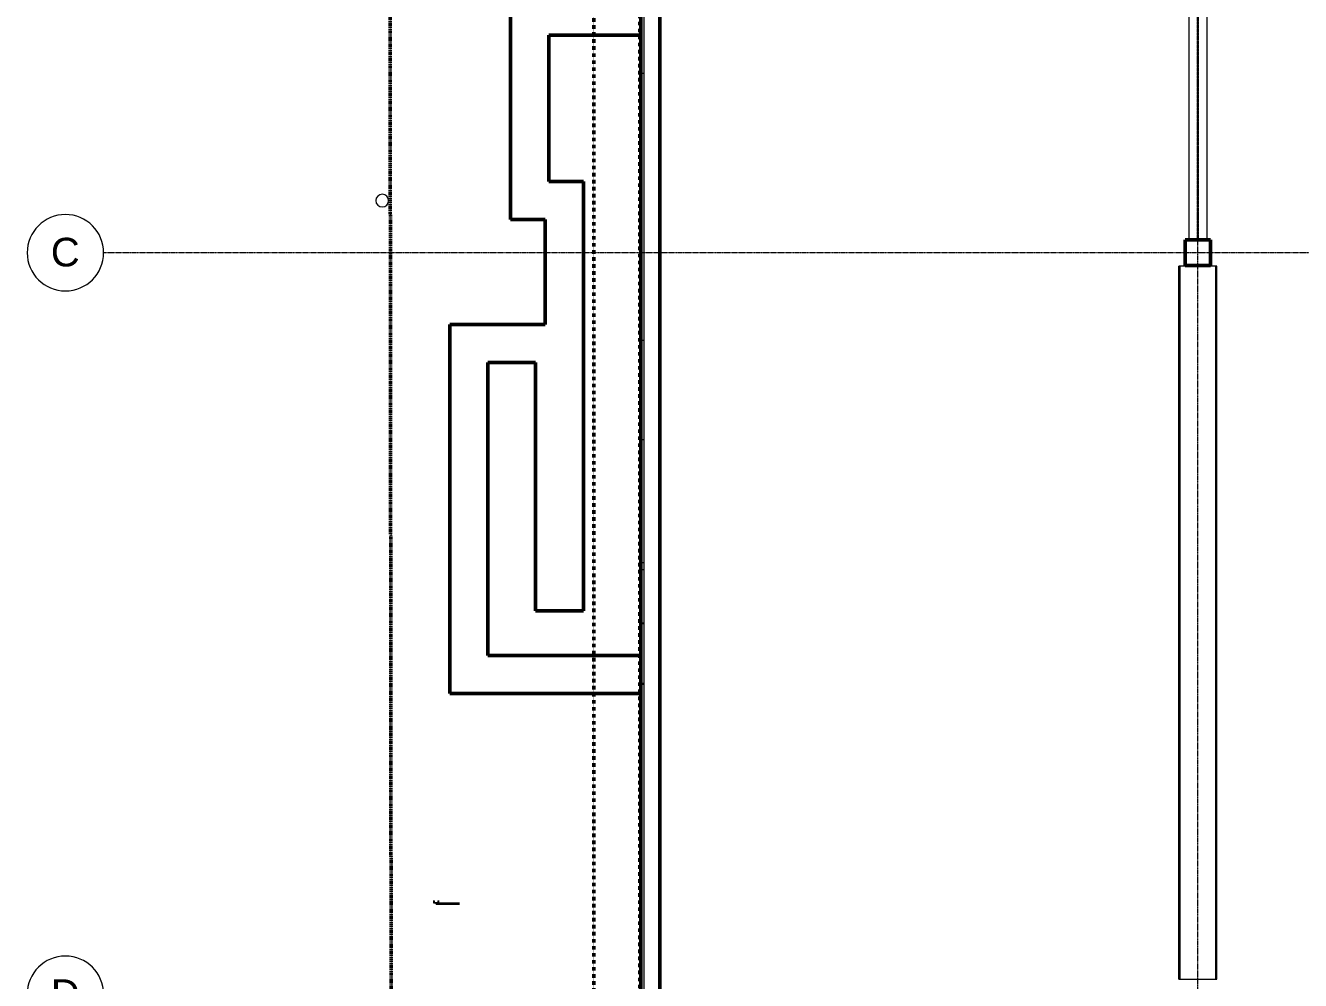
# Model space of a CAD drawing. Header units: inches. Extents: x -4218 to -1830, y 9756 to 12426.
# Drawn here: x -4218 to -3417, y 10825 to 11425 of the extents above; entities that cross this region are included whole.
import ezdxf

# ---------------------------------------------------------------- set-up
doc = ezdxf.new("R2010")
doc.units = ezdxf.units.IN
doc.header["$MEASUREMENT"] = 0
for name, pattern in [('Dash 1_16_', [0.125, 0.0625, -0.0625]), ('Double Dash 3_8_', [1, 0.375, -0.125, 0.125, -0.125, 0.125, -0.125]), ('Grid Line 1_2_', [0.875, 0.5, -0.125, 0.125, -0.125]), ('Oculto', [0.28125, 0.1875, -0.09375])]:
    doc.linetypes.add(name, pattern=pattern)
for name, color, linetype, lineweight in [('A-GLAZ-CURT', 52, 'Continuous', 9), ('A-GLAZ-CWMG', 51, 'Continuous', 9), ('A-WALL', 113, 'Continuous', 13), ('A-WALL-7', 113, 'Continuous', 9), ('C-PROP-LINE', 91, 'Double Dash 3_8_', 50), ('C-PROP-LINE-1', 91, 'Dash 1_16_', 50), ('E-LITE-EQPM', 33, 'Continuous', 9), ('S-BEAM', 12, 'Continuous', 9), ('S-BEAM-1', 12, 'Oculto', 9), ('S-COLS', 52, 'Continuous', 9), ('S-COLS-1', 52, 'Continuous', 50), ('S-FNDN-6', 32, 'Continuous', 50), ('S-GRID-1', 1, 'Grid Line 1_2_', 9), ('S-GRID-IDEN', 1, 'Continuous', 9)]:
    doc.layers.add(name, color=color, linetype=linetype, lineweight=lineweight)
doc.styles.add('Arial', font='arial.ttf', dxfattribs={"height": 18})

# ---------------------------------------------------------------- blocks, each defined once
blk = doc.blocks.new('Concrete-Rectangular-Column - ONE-1856735-BACKGROUND - RCP - BASEMENT FLOOR')
at = {"layer": 'S-COLS-1'}
for p, q in [((-8, 8), (8, 8)), ((-8, -8), (-8, 8)), ((8, 8), (8, -8)), ((8, -8), (-8, -8))]:
    blk.add_line(p, q, dxfattribs=at)
blk = doc.blocks.new('Pathway_Cooper_McGraw-Edison _BSC-BRC_Round - Pathway_Cooper_McGraw-Edison _BSC-BRC_Round-V2-BACKGROUND - RCP - BASEMENT FLOOR')
at = {"layer": 'E-LITE-EQPM'}
for start, end in [(0, 180), (180, 360)]:
    blk.add_arc((0, 0), 4, start, end, dxfattribs=at)
blk = doc.blocks.new('W-Ala ancha - W460X177-2681735-BACKGROUND - RCP - BASEMENT FLOOR')
at = {"layer": 'S-BEAM'}
for p, q in [((-76.26, 5.65), (-76.26, -5.65)), ((-76.26, 5.65), (68.53, 5.65)), ((-76.26, -5.65), (68.53, -5.65))]:
    blk.add_line(p, q, dxfattribs=at)
at = {"layer": 'S-BEAM-1'}
for p, q in [((68.53, 0.33), (-76.26, 0.33)), ((68.53, -0.33), (-76.26, -0.33))]:
    blk.add_line(p, q, dxfattribs=at)
blk = doc.blocks.new('Inverted Tee Beam - 24IT 40_32-2543530-BACKGROUND - RCP - BASEMENT FLOOR')
at = {"layer": 'S-BEAM'}
for p, q in [((-224.29, 12), (-224.29, 11.21)), ((223.82, 12), (-224.29, 12)), ((-224.29, 11.21), (-224.29, -11.21)), ((223.82, 11.21), (-224.29, 11.21)), ((223.82, 11.21), (223.82, 12)), ((223.82, -11.21), (223.82, 11.21)), ((-224.29, -11.21), (-224.29, -12)), ((223.82, -11.21), (-224.29, -11.21)), ((223.82, -12), (-224.29, -12)), ((223.82, -12), (223.82, -11.21))]:
    blk.add_line(p, q, dxfattribs=at)
blk = doc.blocks.new('Horizontal_Siding - Horizontal_Siding-2854788-BACKGROUND - RCP - BASEMENT FLOOR')
at = {"layer": 'A-GLAZ-CURT'}
for p, q in [((18.1, 2.25), (3.45, 2.25)), ((3.45, 1.5), (16.6, 1.5)), ((18.1, 2.25), (18.1, 1.5))]:
    blk.add_line(p, q, dxfattribs=at)
blk = doc.blocks.new('Rectangular Mullion - RAILING POST-V14-BACKGROUND - RCP - BASEMENT FLOOR')
at = {"layer": 'A-GLAZ-CWMG'}
for p, q in [((-3, 0), (-3, -1.5)), ((0, -1.5), (0, 0)), ((-3, -1.5), (0, -1.5)), ((-2.72, -1.18), (-2.79, -0.21)), ((-0.28, -1.18), (-2.72, -1.18)), ((-0.21, -0.21), (-0.28, -1.18))]:
    blk.add_line(p, q, dxfattribs=at)
for centre, start, end in [((-3, -0.21), 359.47196, 90), ((0, -0.21), 90, 180.52804)]:
    blk.add_arc(centre, 0.21, start, end, dxfattribs=at)
blk = doc.blocks.new('Family - ___-1878357-BACKGROUND - RCP - BASEMENT FLOOR')
at = {"layer": 'C-PROP-LINE'}
blk.add_line((-3989.42, 12089.69), (-3987.26, 10009.09), dxfattribs=at)
blk = doc.blocks.new('Family - ___-2835860-BACKGROUND - RCP - BASEMENT FLOOR')
at = {"layer": 'C-PROP-LINE-1'}
blk.add_line((-3860.72, 9980.19), (-3860.72, 11434.39), dxfattribs=at)
blk = doc.blocks.new('Family - ___-2835903-BACKGROUND - RCP - BASEMENT FLOOR')
at = {"layer": 'C-PROP-LINE-1'}
blk.add_line((-3831.82, 10009.09), (-3831.82, 12089.69), dxfattribs=at)
blk = doc.blocks.new('Family - ___-2835932-BACKGROUND - RCP - BASEMENT FLOOR')
at = {"layer": 'C-PROP-LINE-1'}
blk.add_line((-3860.72, 9980.19), (-3860.72, 12118.59), dxfattribs=at)
blk = doc.blocks.new('Grid - Grid Head - Circle-50561-BACKGROUND - RCP - BASEMENT FLOOR')
at = {"layer": 'S-GRID-IDEN'}
for start, end in [(360, 180), (180, 360)]:
    blk.add_arc((0, 0), 0.25, start, end, dxfattribs=at)

msp = doc.modelspace()

# ---------------------------------------------------------------- linework, layer by layer
at = {"layer": 'A-WALL'}
msp.add_line((-3829.32, 12087.19), (-3829.32, 9901.19), dxfattribs=at)
at = {"layer": 'A-WALL-7'}
for p, q in [((-3831.32, 11394.99), (-3829.32, 11394.99)), ((-3829.32, 11226.97), (-3831.32, 11226.97)), ((-3829.32, 11164.59), (-3831.32, 11164.59)), ((-3831.32, 11087.6), (-3829.32, 11087.6)), ((-3831.07, 11049.58), (-3831.07, 11087.6)), ((-3829.32, 11082.88), (-3831.32, 11082.88)), ((-3831.32, 11049.58), (-3829.32, 11049.58)), ((-3831.32, 11049.2), (-3829.32, 11049.2)), ((-3831.07, 11049.2), (-3831.07, 11011.61)), ((-3831.32, 11011.61), (-3829.32, 11011.61)), ((-3831.32, 11010.99), (-3829.32, 11010.99))]:
    msp.add_line(p, q, dxfattribs=at)
at = {"layer": 'S-FNDN-6'}
for p, q in [((-3831.32, 9901.19), (-3831.32, 12089.19)), ((-3819.32, 12077.19), (-3819.32, 9901.19)), ((-3913.12, 11302.99), (-3913.12, 11442.99)), ((-3889.12, 11418.99), (-3889.12, 11326.99)), ((-3831.32, 11418.99), (-3889.12, 11418.99)), ((-3889.12, 11326.99), (-3867.32, 11326.99)), ((-3867.32, 11326.99), (-3867.32, 11057.11)), ((-3891.32, 11302.99), (-3913.12, 11302.99)), ((-3891.32, 11237.11), (-3891.32, 11302.99)), ((-3951.32, 11005.11), (-3951.32, 11237.11)), ((-3951.32, 11237.11), (-3891.32, 11237.11)), ((-3927.32, 11213.11), (-3927.32, 11029.11)), ((-3897.32, 11213.11), (-3927.32, 11213.11)), ((-3897.32, 11057.11), (-3897.32, 11213.11)), ((-3867.32, 11057.11), (-3897.32, 11057.11)), ((-3927.32, 11029.11), (-3831.32, 11029.11)), ((-3831.32, 11005.11), (-3951.32, 11005.11))]:
    msp.add_line(p, q, dxfattribs=at)
at = {"layer": 'S-GRID-1'}
for p, q in [((-3481.32, 9836.18), (-3481.32, 12376.81)), ((-1830.2, 11282.19), (-4168.71, 11282.19))]:
    msp.add_line(p, q, dxfattribs=at)

# ---------------------------------------------------------------- block references
at = {"layer": 'A-GLAZ-CURT', "rotation": 180}
msp.add_blockref('Horizontal_Siding - Horizontal_Siding-2854788-BACKGROUND - RCP - BASEMENT FLOOR', (-3941.72, 10874.99), dxfattribs=at)
at = {"layer": 'A-GLAZ-CWMG', "extrusion": (0, 0, -1)}
msp.add_blockref('Rectangular Mullion - RAILING POST-V14-BACKGROUND - RCP - BASEMENT FLOOR', (3961.32, 10874.99), dxfattribs=at)
at = {"layer": 'C-PROP-LINE'}
msp.add_blockref('Family - ___-1878357-BACKGROUND - RCP - BASEMENT FLOOR', (0, 0), dxfattribs=at)
at = {"layer": 'C-PROP-LINE-1'}
for name in ['Family - ___-2835860-BACKGROUND - RCP - BASEMENT FLOOR', 'Family - ___-2835932-BACKGROUND - RCP - BASEMENT FLOOR', 'Family - ___-2835903-BACKGROUND - RCP - BASEMENT FLOOR']:
    msp.add_blockref(name, (0, 0), dxfattribs=at)
at = {"layer": 'E-LITE-EQPM'}
msp.add_blockref('Pathway_Cooper_McGraw-Edison _BSC-BRC_Round - Pathway_Cooper_McGraw-Edison _BSC-BRC_Round-V2-BACKGROUND - RCP - BASEMENT FLOOR', (-3993.72, 11314.93), dxfattribs=at)
at = {"layer": 'S-BEAM'}
for name, p, rotation in [('W-Ala ancha - W460X177-2681735-BACKGROUND - RCP - BASEMENT FLOOR', (-3481.32, 11358.71), 269.9999999999998), ('Inverted Tee Beam - 24IT 40_32-2543530-BACKGROUND - RCP - BASEMENT FLOOR', (-3481.32, 11049.44), 269.9999999999994)]:
    msp.add_blockref(name, p, dxfattribs=dict(at, rotation=rotation))
at = {"layer": 'S-COLS'}
msp.add_blockref('Concrete-Rectangular-Column - ONE-1856735-BACKGROUND - RCP - BASEMENT FLOOR', (-3481.32, 11282.19), dxfattribs=at)
at = {"layer": 'S-GRID-IDEN', "xscale": 95.99999999999994, "yscale": 95.99999999999994, "zscale": 95.99999999999994, "rotation": 89.99999999999987}
for p in [(-4192.71, 11282.19), (-4192.71, 10816.19)]:
    msp.add_blockref('Grid - Grid Head - Circle-50561-BACKGROUND - RCP - BASEMENT FLOOR', p, dxfattribs=at)

# ---------------------------------------------------------------- texts
at = {"layer": 'S-GRID-IDEN', "char_height": 18, "width": 22.119, "attachment_point": 1, "style": 'Arial'}
for s, insert in [('C', (-4201.88, 11291.57)), ('D', (-4201.88, 10825.57))]:
    msp.add_mtext(s, dxfattribs=dict(at, insert=insert))

doc.saveas('drawing.dxf')
